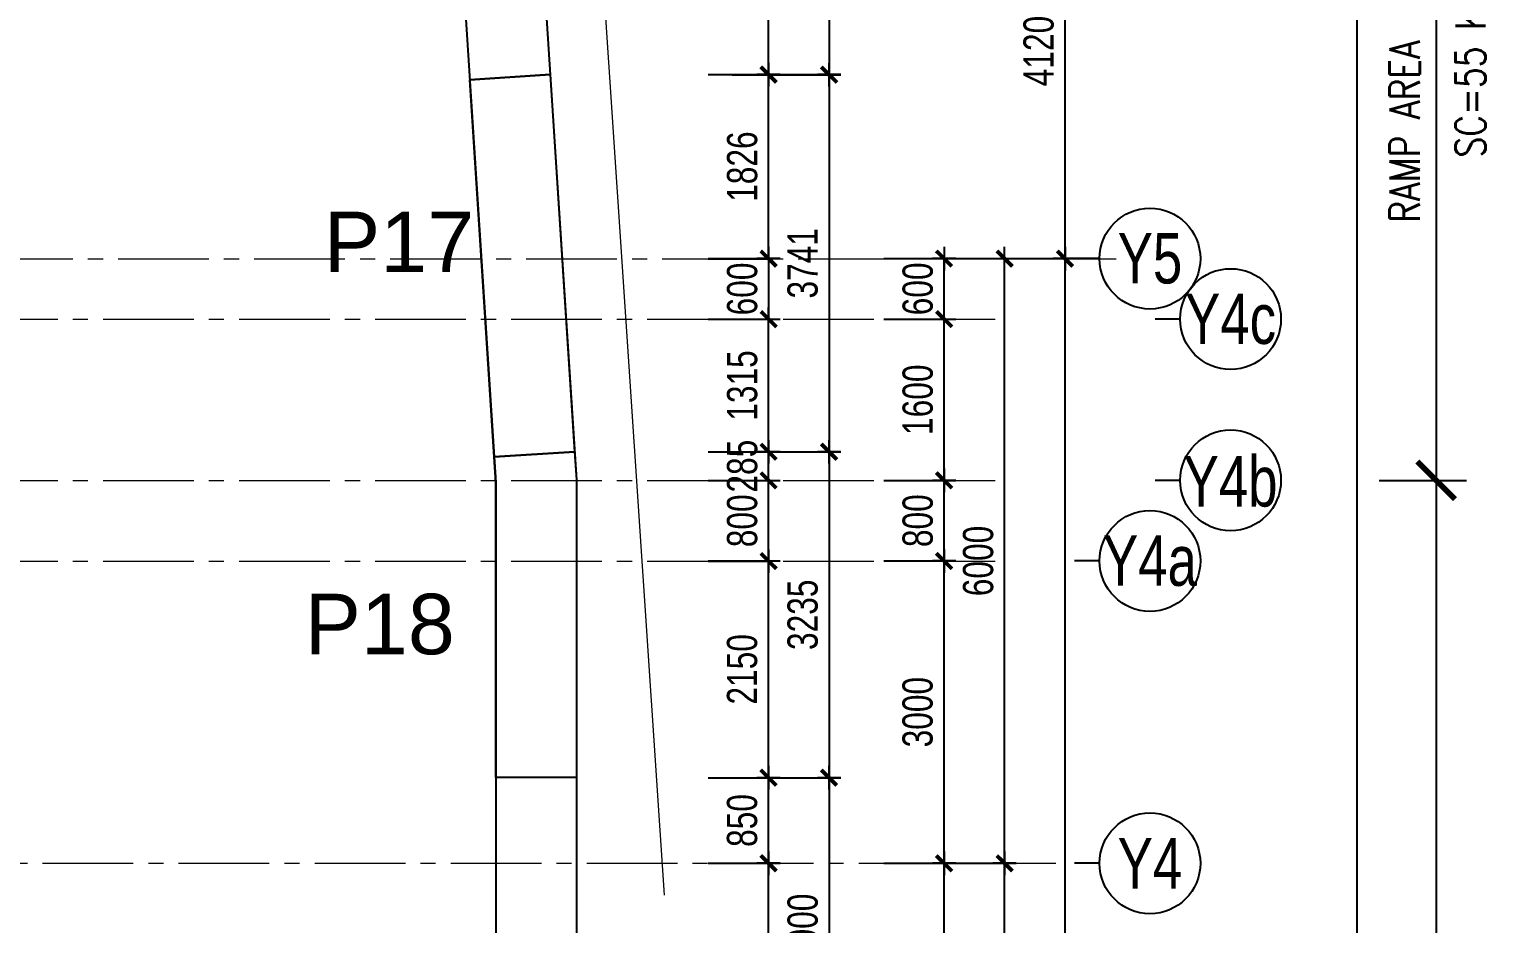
# Model space of a CAD drawing. Header units: millimetres. Extents: x 2611025 to 4139346, y -89870 to 101087.
# Drawn here: x 2707393 to 2721946, y 78154 to 87028 of the extents above; entities that cross this region are included whole.
import ezdxf
from ezdxf.enums import TextEntityAlignment as Align

# ---------------------------------------------------------------- set-up
doc = ezdxf.new("R2010")
doc.units = ezdxf.units.MM
doc.header["$LTSCALE"] = 1200
doc.header["$PDMODE"] = 35
doc.linetypes.add('CENTER2', pattern=[1.125, 0.75, -0.125, 0.125, -0.125])
doc.linetypes.add('ChainLines2', pattern=[3230, 2800, -140, 150, -140])
for name, color, linetype, lineweight in [('2D_SIKITI', 6, 'ChainLines2', 20), ('BOUND', 3, 'Continuous', 20), ('K-THUOC', 1, 'Continuous', 18)]:
    doc.layers.add(name, color=color, linetype=linetype, lineweight=lineweight)
for name, color, linetype in [('CDC.01.AXIS', 160, 'CENTER2'), ('CDC.02.DIM', 1, 'Continuous'), ('CDC.06.TEXT', 2, 'Continuous'), ('WALL-RC', 2, 'Continuous')]:
    doc.layers.add(name, color=color, linetype=linetype)
doc.styles.add('1', font='arial.ttf', dxfattribs={"width": 0.75})
doc.styles.add('Arial', font='arial.ttf', dxfattribs={"height": 480})
doc.styles.add('BIGTEXT', font='arial.ttf', dxfattribs={"width": 0.8})
doc.styles.add('DIMTEXT', font='romans.shx', dxfattribs={"width": 0.8})
doc.styles.add('SMTEXT', font='arial.ttf', dxfattribs={"width": 0.75})
doc.dimstyles.new('120X1', dxfattribs={"dimscale": 120, "dimtxt": 2.5, "dimasz": 0.008, "dimexe": 0, "dimexo": 0, "dimgap": 0.9, "dimtad": 1, "dimdec": 0, "dimzin": 13, "dimdsep": 46, "dimtxsty": '1', "dimblk1": 'CHEO', "dimblk2": 'CHEO', "dimsah": 1, "dimcen": 0, "dimclrd": 256, "dimclre": 256, "dimclrt": 3, "dimadec": 0, "dimazin": 0, "dimtfac": 1, "dimtdec": 0, "dimtix": 1, "dimtmove": 2, "dimatfit": 3, "dimldrblk": 'CHEO', "dimfxl": 8, "dimfxlon": 1, "dimtolj": 1, "dimtzin": 13, "dimarcsym": 0})
doc.dimstyles.new('BSV1-100', dxfattribs={"dimtxt": 300, "dimasz": 250, "dimexe": 200, "dimexo": 0, "dimgap": 108, "dimtad": 1, "dimdec": 0, "dimdsep": 46, "dimtxsty": 'SMTEXT', "dimblk": 'ARCHTICK', "dimcen": 100, "dimdle": 250, "dimclrd": 256, "dimclre": 256, "dimclrt": 1, "dimadec": 0, "dimazin": 0, "dimtfac": 1, "dimtdec": 0, "dimtix": 1, "dimtmove": 2, "dimatfit": 3, "dimfxl": 720, "dimfxlon": 1, "dimtolj": 1, "dimtzin": 0, "dimarcsym": 0})
doc.dimstyles.new('BSV100', dxfattribs={"dimscale": 1.5, "dimtxt": 300, "dimasz": 250, "dimexe": 200, "dimexo": 0, "dimgap": 108, "dimtad": 1, "dimdec": 0, "dimdsep": 46, "dimtxsty": 'SMTEXT', "dimblk": 'ARCHTICK', "dimcen": 100, "dimdle": 250, "dimclrd": 256, "dimclre": 256, "dimclrt": 2, "dimadec": 0, "dimazin": 0, "dimtfac": 1, "dimtdec": 0, "dimtix": 1, "dimtmove": 2, "dimatfit": 3, "dimfxl": 550, "dimfxlon": 1, "dimtolj": 1, "dimtzin": 0, "dimarcsym": 0})

# ---------------------------------------------------------------- blocks, each defined once
blk = doc.blocks.new('*D1673')
at = {"layer": 'Defpoints', "color": 0, "transparency": 16777216}
for p in [(2712823, 92767), (2712823, 92767), (2712823, 57401), (2712309, 56836), (2707832, 54906)]:
    blk.add_point(p, dxfattribs=at)
blk = doc.blocks.new('CHEO')
at = {"layer": 'CDC.02.DIM'}
for points in [[(-121, 0), (121, 0)], [(0, 121), (0, -121)]]:
    blk.add_lwpolyline(points, dxfattribs=at)
at = {"layer": 'CDC.02.DIM', "const_width": 40}
blk.add_lwpolyline([(80, 80), (-80, -81)], dxfattribs=at)
blk = doc.blocks.new('_ArchTick')
at = {"color": 0, "linetype": 'ByBlock', "const_width": 0.15}
blk.add_lwpolyline([(-0.5, -0.5), (0.5, 0.5)], dxfattribs=at)
blk = doc.blocks.new('*D1868')
at = {"layer": 'BOUND', "lineweight": -2, "transparency": 16777216}
for p, q in [((2720568, 91453), (2720568, 54203)), ((2719848, 91203), (2720768, 91203)), ((2719848, 54453), (2720768, 54453))]:
    blk.add_line(p, q, dxfattribs=at)
at = {"layer": 'Defpoints', "color": 0, "transparency": 16777216}
for p in [(2713032, 91203), (2713032, 54453), (2720568, 54453)]:
    blk.add_point(p, dxfattribs=at)
at = {"layer": 'BOUND', "lineweight": -2, "transparency": 16777216, "xscale": 250, "yscale": 250, "zscale": 250}
for p, rotation in [((2720568, 91203), 90), ((2720568, 54453), 270)]:
    blk.add_blockref('_ArchTick', p, dxfattribs=dict(at, rotation=rotation))
at = {"layer": 'BOUND', "color": 1, "transparency": 16777216, "insert": (2720305, 72828), "char_height": 300, "attachment_point": 5, "rotation": 90, "style": 'SMTEXT'}
blk.add_mtext('\\A1;COL= -0.50', dxfattribs=at)
blk = doc.blocks.new('*D1870')
at = {"layer": 'Defpoints', "color": 0, "transparency": 16777216}
for p in [(2720789, 91203), (2720789, 82553), (2721355, 82553)]:
    blk.add_point(p, dxfattribs=at)
at = {"layer": 'K-THUOC', "lineweight": -2, "transparency": 16777216}
for p, q in [((2721355, 91578), (2721355, 82178)), ((2720789, 91203), (2721655, 91203)), ((2720789, 82553), (2721655, 82553))]:
    blk.add_line(p, q, dxfattribs=at)
at = {"layer": 'K-THUOC', "lineweight": -2, "transparency": 16777216, "xscale": 375, "yscale": 375, "zscale": 375}
for p, rotation in [((2721355, 91203), 90), ((2721355, 82553), 270)]:
    blk.add_blockref('_ArchTick', p, dxfattribs=dict(at, rotation=rotation))
at = {"layer": 'K-THUOC', "color": 2, "transparency": 16777216, "char_height": 300, "attachment_point": 5, "rotation": 90, "style": 'DIMTEXT'}
for s, insert in [('\\A1;RAMP AREA - TYPE 3', (2721043, 86878)), ('\\A1;SC=55 KN/m', (2721746, 86878))]:
    blk.add_mtext(s, dxfattribs=dict(at, insert=insert))
blk = doc.blocks.new('*D1871')
at = {"layer": 'Defpoints', "color": 0, "transparency": 16777216}
for p in [(2720789, 82553), (2720789, 62723), (2721355, 62723)]:
    blk.add_point(p, dxfattribs=at)
at = {"layer": 'K-THUOC', "lineweight": -2, "transparency": 16777216}
for p, q in [((2721355, 82928), (2721355, 62348)), ((2720789, 82553), (2721655, 82553)), ((2720789, 62723), (2721655, 62723))]:
    blk.add_line(p, q, dxfattribs=at)
at = {"layer": 'K-THUOC', "lineweight": -2, "transparency": 16777216, "xscale": 375, "yscale": 375, "zscale": 375}
for p, rotation in [((2721355, 82553), 90), ((2721355, 62723), 270)]:
    blk.add_blockref('_ArchTick', p, dxfattribs=dict(at, rotation=rotation))
at = {"layer": 'K-THUOC', "color": 2, "transparency": 16777216, "char_height": 300, "attachment_point": 5, "rotation": 90, "style": 'DIMTEXT'}
for s, insert in [('\\A1;NEEDED CONNECTION OF 1FL AND TOP OF DIAPHRAGM WALL\\PSC=65 KN/m', (2721996, 72638)), ('\\A1;NORMAL AREA - TYPE 2b', (2721043, 72638))]:
    blk.add_mtext(s, dxfattribs=dict(at, insert=insert))
blk = doc.blocks.new('_Axis name')
at = {"layer": 'CDC.02.DIM'}
blk.add_line((0, 2.5), (0, 0), dxfattribs=at)
blk.add_circle((0, 7.5), 5, dxfattribs=at)
at = {"layer": 'CDC.02.DIM', "style": 'BIGTEXT', "width": 0.75}
blk.add_attdef('.', text='', height=5, dxfattribs=at).set_placement((0, 7.5), align=Align.MIDDLE)
blk = doc.blocks.new('*D1875')
at = {"layer": 'CDC.02.DIM', "lineweight": -2, "transparency": 16777216}
for p, q in [((2716712, 84753), (2717672, 84753)), ((2717672, 60754), (2717672, 84752)), ((2716712, 60753), (2717672, 60753))]:
    blk.add_line(p, q, dxfattribs=at)
at = {"layer": 'Defpoints', "color": 0, "transparency": 16777216}
for p in [(2715872, 84753), (2717672, 84753), (2715872, 60753)]:
    blk.add_point(p, dxfattribs=at)
at = {"layer": 'CDC.02.DIM', "lineweight": -2, "transparency": 16777216, "xscale": 0.96, "yscale": 0.96, "zscale": 0.96}
for p, rotation in [((2717672, 84753), 90), ((2717672, 60753), 270)]:
    blk.add_blockref('CHEO', p, dxfattribs=dict(at, rotation=rotation))
at = {"layer": 'CDC.02.DIM', "color": 3, "transparency": 16777216, "insert": (2717411, 72753), "char_height": 300, "attachment_point": 5, "rotation": 90, "style": '1'}
blk.add_mtext('\\A1;24000', dxfattribs=at)
blk = doc.blocks.new('*D1876')
at = {"layer": 'CDC.02.DIM', "lineweight": -2, "transparency": 16777216}
for p, q in [((2716712, 88873), (2717672, 88873)), ((2717672, 84754), (2717672, 88872)), ((2716712, 84753), (2717672, 84753))]:
    blk.add_line(p, q, dxfattribs=at)
at = {"layer": 'Defpoints', "color": 0, "transparency": 16777216}
for p in [(2715872, 88873), (2717672, 88873), (2715872, 84753)]:
    blk.add_point(p, dxfattribs=at)
at = {"layer": 'CDC.02.DIM', "lineweight": -2, "transparency": 16777216, "xscale": 0.96, "yscale": 0.96, "zscale": 0.96}
for p, rotation in [((2717672, 88873), 90), ((2717672, 84753), 270)]:
    blk.add_blockref('CHEO', p, dxfattribs=dict(at, rotation=rotation))
at = {"layer": 'CDC.02.DIM', "color": 3, "transparency": 16777216, "insert": (2717411, 86813), "char_height": 300, "attachment_point": 5, "rotation": 90, "style": '1'}
blk.add_mtext('\\A1;4120', dxfattribs=at)
blk = doc.blocks.new('*D1879')
at = {"layer": 'CDC.02.DIM', "lineweight": -2, "transparency": 16777216}
for p, q in [((2716112, 78753), (2717072, 78753)), ((2717072, 72754), (2717072, 78752)), ((2716112, 72753), (2717072, 72753))]:
    blk.add_line(p, q, dxfattribs=at)
at = {"layer": 'Defpoints', "color": 0, "transparency": 16777216}
for p in [(2715872, 78753), (2717072, 78753), (2715872, 72753)]:
    blk.add_point(p, dxfattribs=at)
at = {"layer": 'CDC.02.DIM', "lineweight": -2, "transparency": 16777216, "xscale": 0.96, "yscale": 0.96, "zscale": 0.96}
for p, rotation in [((2717072, 78753), 90), ((2717072, 72753), 270)]:
    blk.add_blockref('CHEO', p, dxfattribs=dict(at, rotation=rotation))
at = {"layer": 'CDC.02.DIM', "color": 3, "transparency": 16777216, "insert": (2716811, 75753), "char_height": 300, "attachment_point": 5, "rotation": 90, "style": '1'}
blk.add_mtext('\\A1;6000', dxfattribs=at)
blk = doc.blocks.new('*D1880')
at = {"layer": 'CDC.02.DIM', "lineweight": -2, "transparency": 16777216}
for p, q in [((2716112, 84753), (2717072, 84753)), ((2717072, 78754), (2717072, 84752)), ((2716112, 78753), (2717072, 78753))]:
    blk.add_line(p, q, dxfattribs=at)
at = {"layer": 'Defpoints', "color": 0, "transparency": 16777216}
for p in [(2715872, 84753), (2717072, 84753), (2715872, 78753)]:
    blk.add_point(p, dxfattribs=at)
at = {"layer": 'CDC.02.DIM', "lineweight": -2, "transparency": 16777216, "xscale": 0.96, "yscale": 0.96, "zscale": 0.96}
for p, rotation in [((2717072, 84753), 90), ((2717072, 78753), 270)]:
    blk.add_blockref('CHEO', p, dxfattribs=dict(at, rotation=rotation))
at = {"layer": 'CDC.02.DIM', "color": 3, "transparency": 16777216, "insert": (2716811, 81753), "char_height": 300, "attachment_point": 5, "rotation": 90, "style": '1'}
blk.add_mtext('\\A1;6000', dxfattribs=at)
blk = doc.blocks.new('*D1886')
at = {"layer": 'CDC.02.DIM', "lineweight": -2, "transparency": 16777216}
for p, q in [((2715872, 78753), (2716472, 78753)), ((2716472, 73354), (2716472, 78752)), ((2715872, 73353), (2716472, 73353))]:
    blk.add_line(p, q, dxfattribs=at)
at = {"layer": 'Defpoints', "color": 0, "transparency": 16777216}
for p in [(2715872, 78753), (2716472, 78753), (2715872, 73353)]:
    blk.add_point(p, dxfattribs=at)
at = {"layer": 'CDC.02.DIM', "lineweight": -2, "transparency": 16777216, "xscale": 0.96, "yscale": 0.96, "zscale": 0.96}
for p, rotation in [((2716472, 78753), 90), ((2716472, 73353), 270)]:
    blk.add_blockref('CHEO', p, dxfattribs=dict(at, rotation=rotation))
at = {"layer": 'CDC.02.DIM', "color": 3, "transparency": 16777216, "insert": (2716211, 76053), "char_height": 300, "attachment_point": 5, "rotation": 90, "style": '1'}
blk.add_mtext('\\A1;5400', dxfattribs=at)
blk = doc.blocks.new('*D1887')
at = {"layer": 'CDC.02.DIM', "lineweight": -2, "transparency": 16777216}
for p, q in [((2715872, 81753), (2716472, 81753)), ((2716472, 78754), (2716472, 81752)), ((2715872, 78753), (2716472, 78753))]:
    blk.add_line(p, q, dxfattribs=at)
at = {"layer": 'Defpoints', "color": 0, "transparency": 16777216}
for p in [(2715872, 81753), (2716472, 81753), (2715872, 78753)]:
    blk.add_point(p, dxfattribs=at)
at = {"layer": 'CDC.02.DIM', "lineweight": -2, "transparency": 16777216, "xscale": 0.96, "yscale": 0.96, "zscale": 0.96}
for p, rotation in [((2716472, 81753), 90), ((2716472, 78753), 270)]:
    blk.add_blockref('CHEO', p, dxfattribs=dict(at, rotation=rotation))
at = {"layer": 'CDC.02.DIM', "color": 3, "transparency": 16777216, "insert": (2716210, 80253), "char_height": 300, "attachment_point": 5, "rotation": 90, "style": '1'}
blk.add_mtext('\\A1;3000', dxfattribs=at)
blk = doc.blocks.new('*D1888')
at = {"layer": 'CDC.02.DIM', "lineweight": -2, "transparency": 16777216}
for p, q in [((2715872, 82553), (2716472, 82553)), ((2716472, 81754), (2716472, 82552)), ((2715872, 81753), (2716472, 81753))]:
    blk.add_line(p, q, dxfattribs=at)
at = {"layer": 'Defpoints', "color": 0, "transparency": 16777216}
for p in [(2715872, 82553), (2716472, 82553), (2715872, 81753)]:
    blk.add_point(p, dxfattribs=at)
at = {"layer": 'CDC.02.DIM', "lineweight": -2, "transparency": 16777216, "xscale": 0.96, "yscale": 0.96, "zscale": 0.96}
for p, rotation in [((2716472, 82553), 90), ((2716472, 81753), 270)]:
    blk.add_blockref('CHEO', p, dxfattribs=dict(at, rotation=rotation))
at = {"layer": 'CDC.02.DIM', "color": 3, "transparency": 16777216, "insert": (2716211, 82153), "char_height": 300, "attachment_point": 5, "rotation": 90, "style": '1'}
blk.add_mtext('\\A1;800', dxfattribs=at)
blk = doc.blocks.new('*D1889')
at = {"layer": 'CDC.02.DIM', "lineweight": -2, "transparency": 16777216}
for p, q in [((2715872, 84153), (2716472, 84153)), ((2716472, 82554), (2716472, 84152)), ((2715872, 82553), (2716472, 82553))]:
    blk.add_line(p, q, dxfattribs=at)
at = {"layer": 'Defpoints', "color": 0, "transparency": 16777216}
for p in [(2715872, 84153), (2716472, 84153), (2715872, 82553)]:
    blk.add_point(p, dxfattribs=at)
at = {"layer": 'CDC.02.DIM', "lineweight": -2, "transparency": 16777216, "xscale": 0.96, "yscale": 0.96, "zscale": 0.96}
for p, rotation in [((2716472, 84153), 90), ((2716472, 82553), 270)]:
    blk.add_blockref('CHEO', p, dxfattribs=dict(at, rotation=rotation))
at = {"layer": 'CDC.02.DIM', "color": 3, "transparency": 16777216, "insert": (2716211, 83353), "char_height": 300, "attachment_point": 5, "rotation": 90, "style": '1'}
blk.add_mtext('\\A1;1600', dxfattribs=at)
blk = doc.blocks.new('*D1890')
at = {"layer": 'CDC.02.DIM', "lineweight": -2, "transparency": 16777216}
for p, q in [((2715872, 84753), (2716472, 84753)), ((2716472, 84754), (2716472, 84755)), ((2716472, 84153), (2716472, 84753)), ((2715872, 84153), (2716472, 84153)), ((2716472, 84152), (2716472, 84151))]:
    blk.add_line(p, q, dxfattribs=at)
at = {"layer": 'Defpoints', "color": 0, "transparency": 16777216}
for p in [(2715872, 84753), (2716472, 84753), (2715872, 84153)]:
    blk.add_point(p, dxfattribs=at)
at = {"layer": 'CDC.02.DIM', "lineweight": -2, "transparency": 16777216, "xscale": 0.96, "yscale": 0.96, "zscale": 0.96}
for p, rotation in [((2716472, 84753), 270), ((2716472, 84153), 90)]:
    blk.add_blockref('CHEO', p, dxfattribs=dict(at, rotation=rotation))
at = {"layer": 'CDC.02.DIM', "color": 3, "transparency": 16777216, "insert": (2716211, 84453), "char_height": 300, "attachment_point": 5, "rotation": 90, "style": '1'}
blk.add_mtext('\\A1;600', dxfattribs=at)
blk = doc.blocks.new('*D1907')
at = {"layer": 'CDC.02.DIM', "lineweight": -2, "transparency": 16777216}
for p, q in [((2714129, 78753), (2714730, 78753)), ((2714730, 76604), (2714730, 78752)), ((2714129, 76603), (2714730, 76603))]:
    blk.add_line(p, q, dxfattribs=at)
at = {"layer": 'Defpoints', "color": 0, "transparency": 16777216}
for p in [(2714129, 78753), (2714730, 78753), (2714129, 76603)]:
    blk.add_point(p, dxfattribs=at)
at = {"layer": 'CDC.02.DIM', "lineweight": -2, "transparency": 16777216, "xscale": 0.96, "yscale": 0.96, "zscale": 0.96}
for p, rotation in [((2714730, 78753), 90), ((2714730, 76603), 270)]:
    blk.add_blockref('CHEO', p, dxfattribs=dict(at, rotation=rotation))
at = {"layer": 'CDC.02.DIM', "color": 3, "transparency": 16777216, "insert": (2714469, 77678), "char_height": 300, "attachment_point": 5, "rotation": 90, "style": '1'}
blk.add_mtext('\\A1;2150', dxfattribs=at)
blk = doc.blocks.new('*D1908')
at = {"layer": 'CDC.02.DIM', "lineweight": -2, "transparency": 16777216}
for p, q in [((2714129, 79603), (2714729, 79603)), ((2714729, 78754), (2714729, 79602)), ((2714129, 78753), (2714729, 78753))]:
    blk.add_line(p, q, dxfattribs=at)
at = {"layer": 'Defpoints', "color": 0, "transparency": 16777216}
for p in [(2714129, 79603), (2714729, 79603), (2714129, 78753)]:
    blk.add_point(p, dxfattribs=at)
at = {"layer": 'CDC.02.DIM', "lineweight": -2, "transparency": 16777216, "xscale": 0.96, "yscale": 0.96, "zscale": 0.96}
for p, rotation in [((2714729, 79603), 90), ((2714729, 78753), 270)]:
    blk.add_blockref('CHEO', p, dxfattribs=dict(at, rotation=rotation))
at = {"layer": 'CDC.02.DIM', "color": 3, "transparency": 16777216, "insert": (2714468, 79178), "char_height": 300, "attachment_point": 5, "rotation": 90, "style": '1'}
blk.add_mtext('\\A1;850', dxfattribs=at)
blk = doc.blocks.new('*D1909')
at = {"layer": 'CDC.02.DIM', "lineweight": -2, "transparency": 16777216}
for p, q in [((2714129, 81753), (2714729, 81753)), ((2714729, 79604), (2714729, 81752)), ((2714129, 79603), (2714729, 79603))]:
    blk.add_line(p, q, dxfattribs=at)
at = {"layer": 'Defpoints', "color": 0, "transparency": 16777216}
for p in [(2714129, 81753), (2714729, 81753), (2714129, 79603)]:
    blk.add_point(p, dxfattribs=at)
at = {"layer": 'CDC.02.DIM', "lineweight": -2, "transparency": 16777216, "xscale": 0.96, "yscale": 0.96, "zscale": 0.96}
for p, rotation in [((2714729, 81753), 90), ((2714729, 79603), 270)]:
    blk.add_blockref('CHEO', p, dxfattribs=dict(at, rotation=rotation))
at = {"layer": 'CDC.02.DIM', "color": 3, "transparency": 16777216, "insert": (2714468, 80678), "char_height": 300, "attachment_point": 5, "rotation": 90, "style": '1'}
blk.add_mtext('\\A1;2150', dxfattribs=at)
blk = doc.blocks.new('*D1910')
at = {"layer": 'CDC.02.DIM', "lineweight": -2, "transparency": 16777216}
for p, q in [((2714129, 82552), (2714730, 82552)), ((2714730, 81753), (2714730, 82551)), ((2714129, 81752), (2714730, 81752))]:
    blk.add_line(p, q, dxfattribs=at)
at = {"layer": 'Defpoints', "color": 0, "transparency": 16777216}
for p in [(2714129, 82552), (2714730, 82552), (2714129, 81752)]:
    blk.add_point(p, dxfattribs=at)
at = {"layer": 'CDC.02.DIM', "lineweight": -2, "transparency": 16777216, "xscale": 0.96, "yscale": 0.96, "zscale": 0.96}
for p, rotation in [((2714730, 82552), 90), ((2714730, 81752), 270)]:
    blk.add_blockref('CHEO', p, dxfattribs=dict(at, rotation=rotation))
at = {"layer": 'CDC.02.DIM', "color": 3, "transparency": 16777216, "insert": (2714469, 82152), "char_height": 300, "attachment_point": 5, "rotation": 90, "style": '1'}
blk.add_mtext('\\A1;800', dxfattribs=at)
blk = doc.blocks.new('*D1911')
at = {"layer": 'CDC.02.DIM', "lineweight": -2, "transparency": 16777216}
for p, q in [((2714129, 82837), (2714730, 82837)), ((2714730, 82838), (2714730, 82839)), ((2714730, 82552), (2714730, 82837)), ((2714129, 82552), (2714730, 82552)), ((2714730, 82551), (2714730, 82550))]:
    blk.add_line(p, q, dxfattribs=at)
at = {"layer": 'Defpoints', "color": 0, "transparency": 16777216}
for p in [(2714129, 82837), (2714730, 82837), (2714129, 82552)]:
    blk.add_point(p, dxfattribs=at)
at = {"layer": 'CDC.02.DIM', "lineweight": -2, "transparency": 16777216, "xscale": 0.96, "yscale": 0.96, "zscale": 0.96}
for p, rotation in [((2714730, 82837), 270), ((2714730, 82552), 90)]:
    blk.add_blockref('CHEO', p, dxfattribs=dict(at, rotation=rotation))
at = {"layer": 'CDC.02.DIM', "color": 3, "transparency": 16777216, "insert": (2714469, 82694), "char_height": 300, "attachment_point": 5, "rotation": 90, "style": '1'}
blk.add_mtext('\\A1;285', dxfattribs=at)
blk = doc.blocks.new('*D1912')
at = {"layer": 'CDC.02.DIM', "lineweight": -2, "transparency": 16777216}
for p, q in [((2714129, 84152), (2714730, 84152)), ((2714730, 82838), (2714730, 84151)), ((2714129, 82837), (2714730, 82837))]:
    blk.add_line(p, q, dxfattribs=at)
at = {"layer": 'Defpoints', "color": 0, "transparency": 16777216}
for p in [(2714129, 84152), (2714730, 84152), (2714129, 82837)]:
    blk.add_point(p, dxfattribs=at)
at = {"layer": 'CDC.02.DIM', "lineweight": -2, "transparency": 16777216, "xscale": 0.96, "yscale": 0.96, "zscale": 0.96}
for p, rotation in [((2714730, 84152), 90), ((2714730, 82837), 270)]:
    blk.add_blockref('CHEO', p, dxfattribs=dict(at, rotation=rotation))
at = {"layer": 'CDC.02.DIM', "color": 3, "transparency": 16777216, "insert": (2714469, 83494), "char_height": 300, "attachment_point": 5, "rotation": 90, "style": '1'}
blk.add_mtext('\\A1;1315', dxfattribs=at)
blk = doc.blocks.new('*D1913')
at = {"layer": 'CDC.02.DIM', "lineweight": -2, "transparency": 16777216}
for p, q in [((2714129, 84752), (2714730, 84752)), ((2714730, 84753), (2714730, 84754)), ((2714730, 84752), (2714730, 84152)), ((2714129, 84152), (2714730, 84152)), ((2714730, 84151), (2714730, 84150))]:
    blk.add_line(p, q, dxfattribs=at)
at = {"layer": 'Defpoints', "color": 0, "transparency": 16777216}
for p in [(2714129, 84752), (2714129, 84152), (2714730, 84152)]:
    blk.add_point(p, dxfattribs=at)
at = {"layer": 'CDC.02.DIM', "lineweight": -2, "transparency": 16777216, "xscale": 0.96, "yscale": 0.96, "zscale": 0.96}
for p, rotation in [((2714730, 84752), 270), ((2714730, 84152), 90)]:
    blk.add_blockref('CHEO', p, dxfattribs=dict(at, rotation=rotation))
at = {"layer": 'CDC.02.DIM', "color": 3, "transparency": 16777216, "insert": (2714469, 84452), "char_height": 300, "attachment_point": 5, "rotation": 90, "style": '1'}
blk.add_mtext('\\A1;600', dxfattribs=at)
blk = doc.blocks.new('*D1914')
at = {"layer": 'CDC.02.DIM', "lineweight": -2, "transparency": 16777216}
for p, q in [((2714129, 86579), (2714730, 86579)), ((2714730, 84754), (2714730, 86578)), ((2714129, 84753), (2714730, 84753))]:
    blk.add_line(p, q, dxfattribs=at)
at = {"layer": 'Defpoints', "color": 0, "transparency": 16777216}
for p in [(2714129, 86579), (2714730, 86579), (2714129, 84753)]:
    blk.add_point(p, dxfattribs=at)
at = {"layer": 'CDC.02.DIM', "lineweight": -2, "transparency": 16777216, "xscale": 0.96, "yscale": 0.96, "zscale": 0.96}
for p, rotation in [((2714730, 86579), 90), ((2714730, 84753), 270)]:
    blk.add_blockref('CHEO', p, dxfattribs=dict(at, rotation=rotation))
at = {"layer": 'CDC.02.DIM', "color": 3, "transparency": 16777216, "insert": (2714469, 85666), "char_height": 300, "attachment_point": 5, "rotation": 90, "style": '1'}
blk.add_mtext('\\A1;1826', dxfattribs=at)
blk = doc.blocks.new('*D1915')
at = {"layer": 'CDC.02.DIM', "lineweight": -2, "transparency": 16777216}
for p, q in [((2714129, 91203), (2714730, 91203)), ((2714730, 86580), (2714730, 91202)), ((2714129, 86579), (2714730, 86579))]:
    blk.add_line(p, q, dxfattribs=at)
at = {"layer": 'Defpoints', "color": 0, "transparency": 16777216}
for p in [(2714129, 91203), (2714730, 91203), (2714129, 86579)]:
    blk.add_point(p, dxfattribs=at)
at = {"layer": 'CDC.02.DIM', "lineweight": -2, "transparency": 16777216, "xscale": 0.96, "yscale": 0.96, "zscale": 0.96}
for p, rotation in [((2714730, 91203), 90), ((2714730, 86579), 270)]:
    blk.add_blockref('CHEO', p, dxfattribs=dict(at, rotation=rotation))
at = {"layer": 'CDC.02.DIM', "color": 3, "transparency": 16777216, "insert": (2714469, 88891), "char_height": 300, "attachment_point": 5, "rotation": 90, "style": '1'}
blk.add_mtext('\\A1;4624', dxfattribs=at)
blk = doc.blocks.new('*D1916')
at = {"layer": 'CDC.02.DIM', "lineweight": -2, "transparency": 16777216}
for p, q in [((2714370, 91203), (2715330, 91203)), ((2715330, 91202), (2715330, 86580)), ((2714370, 86579), (2715330, 86579))]:
    blk.add_line(p, q, dxfattribs=at)
at = {"layer": 'Defpoints', "color": 0, "transparency": 16777216}
for p in [(2714129, 91203), (2714129, 86579), (2715330, 86579)]:
    blk.add_point(p, dxfattribs=at)
at = {"layer": 'CDC.02.DIM', "lineweight": -2, "transparency": 16777216, "xscale": 0.96, "yscale": 0.96, "zscale": 0.96}
for p, rotation in [((2715330, 91203), 90), ((2715330, 86579), 270)]:
    blk.add_blockref('CHEO', p, dxfattribs=dict(at, rotation=rotation))
at = {"layer": 'CDC.02.DIM', "color": 3, "transparency": 16777216, "insert": (2715069, 88891), "char_height": 300, "attachment_point": 5, "rotation": 90, "style": '1'}
blk.add_mtext('\\A1;4624', dxfattribs=at)
blk = doc.blocks.new('*D1917')
at = {"layer": 'CDC.02.DIM', "lineweight": -2, "transparency": 16777216}
for p, q in [((2714370, 86578), (2715330, 86578)), ((2715330, 86577), (2715330, 82838)), ((2714370, 82837), (2715330, 82837))]:
    blk.add_line(p, q, dxfattribs=at)
at = {"layer": 'Defpoints', "color": 0, "transparency": 16777216}
for p in [(2714129, 86578), (2714129, 82837), (2715330, 82837)]:
    blk.add_point(p, dxfattribs=at)
at = {"layer": 'CDC.02.DIM', "lineweight": -2, "transparency": 16777216, "xscale": 0.96, "yscale": 0.96, "zscale": 0.96}
for p, rotation in [((2715330, 86578), 90), ((2715330, 82837), 270)]:
    blk.add_blockref('CHEO', p, dxfattribs=dict(at, rotation=rotation))
at = {"layer": 'CDC.02.DIM', "color": 3, "transparency": 16777216, "insert": (2715069, 84707), "char_height": 300, "attachment_point": 5, "rotation": 90, "style": '1'}
blk.add_mtext('\\A1;3741', dxfattribs=at)
blk = doc.blocks.new('*D1918')
at = {"layer": 'CDC.02.DIM', "lineweight": -2, "transparency": 16777216}
for p, q in [((2714370, 82837), (2715330, 82837)), ((2715330, 82836), (2715330, 79603)), ((2714370, 79602), (2715330, 79602))]:
    blk.add_line(p, q, dxfattribs=at)
at = {"layer": 'Defpoints', "color": 0, "transparency": 16777216}
for p in [(2714129, 82837), (2714129, 79602), (2715330, 79602)]:
    blk.add_point(p, dxfattribs=at)
at = {"layer": 'CDC.02.DIM', "lineweight": -2, "transparency": 16777216, "xscale": 0.96, "yscale": 0.96, "zscale": 0.96}
for p, rotation in [((2715330, 82837), 90), ((2715330, 79602), 270)]:
    blk.add_blockref('CHEO', p, dxfattribs=dict(at, rotation=rotation))
at = {"layer": 'CDC.02.DIM', "color": 3, "transparency": 16777216, "insert": (2715069, 81219), "char_height": 300, "attachment_point": 5, "rotation": 90, "style": '1'}
blk.add_mtext('\\A1;3235', dxfattribs=at)
blk = doc.blocks.new('*D1919')
at = {"layer": 'CDC.02.DIM', "lineweight": -2, "transparency": 16777216}
for p, q in [((2714370, 79603), (2715330, 79603)), ((2715330, 79602), (2715330, 76604)), ((2714370, 76603), (2715330, 76603))]:
    blk.add_line(p, q, dxfattribs=at)
at = {"layer": 'Defpoints', "color": 0, "transparency": 16777216}
for p in [(2714129, 79603), (2714129, 76603), (2715330, 76603)]:
    blk.add_point(p, dxfattribs=at)
at = {"layer": 'CDC.02.DIM', "lineweight": -2, "transparency": 16777216, "xscale": 0.96, "yscale": 0.96, "zscale": 0.96}
for p, rotation in [((2715330, 79603), 90), ((2715330, 76603), 270)]:
    blk.add_blockref('CHEO', p, dxfattribs=dict(at, rotation=rotation))
at = {"layer": 'CDC.02.DIM', "color": 3, "transparency": 16777216, "insert": (2715069, 78103), "char_height": 300, "attachment_point": 5, "rotation": 90, "style": '1'}
blk.add_mtext('\\A1;3000', dxfattribs=at)
blk = doc.blocks.new('asdasdas')
at = {"layer": 'CDC.02.DIM'}
ref = blk.add_blockref('_Axis name', (2717764.9, 84753.1), dxfattribs=dict(at, xscale=100, yscale=100, zscale=100, rotation=270))
ref.add_attrib('.', 'Y5', dxfattribs={"height": 500, "style": 'BIGTEXT', "width": 0.75}).set_placement((2718514.9, 84753.1), align=Align.MIDDLE)
ref = blk.add_blockref('_Axis name', (2718564.9, 84153.1), dxfattribs=dict(at, xscale=100, yscale=100, zscale=100, rotation=270))
ref.add_attrib('.', 'Y4c', dxfattribs={"height": 500, "style": 'BIGTEXT', "width": 0.75}).set_placement((2719314.9, 84153.1), align=Align.MIDDLE)
ref = blk.add_blockref('_Axis name', (2718564.9, 82553.1), dxfattribs=dict(at, xscale=100, yscale=100, zscale=100, rotation=270))
ref.add_attrib('.', 'Y4b', dxfattribs={"height": 500, "style": 'BIGTEXT', "width": 0.75}).set_placement((2719314.9, 82553.1), align=Align.MIDDLE)
ref = blk.add_blockref('_Axis name', (2717764.9, 81753.1), dxfattribs=dict(at, xscale=100, yscale=100, zscale=100, rotation=270))
ref.add_attrib('.', 'Y4a', dxfattribs={"height": 500, "style": 'BIGTEXT', "width": 0.75}).set_placement((2718514.9, 81753.1), align=Align.MIDDLE)
ref = blk.add_blockref('_Axis name', (2717764.9, 78753.1), dxfattribs=dict(at, xscale=100, yscale=100, zscale=100, rotation=270))
ref.add_attrib('.', 'Y4', dxfattribs={"height": 500, "style": 'BIGTEXT', "width": 0.75}).set_placement((2718514.9, 78753.1), align=Align.MIDDLE)
for base, p1, p2, picture, middle in [((2714730.4, 91203.1), (2714128.6, 86578.8), (2714128.6, 91203.1), '*D1915', (2714469.2, 88891)), ((2715330.4, 86578.8), (2714128.6, 91203.1), (2714128.6, 86578.8), '*D1916', (2715069.2, 88891)), ((2717671.7, 88873.2), (2715871.7, 84753.1), (2715871.7, 88873.2), '*D1876', (2717410.5, 86813.1)), ((2714730.4, 86578.8), (2714128.6, 84753.1), (2714128.6, 86578.8), '*D1914', (2714469.2, 85666)), ((2715330.4, 82836.7), (2714128.6, 86577.8), (2714128.6, 82836.7), '*D1917', (2715069.1, 84707.2)), ((2714730.4, 84152), (2714128.6, 84752.1), (2714128.6, 84152), '*D1913', (2714469.2, 84452.1)), ((2717671.7, 84753.1), (2715871.7, 60753.1), (2715871.7, 84753.1), '*D1875', (2717410.5, 72753.1)), ((2717071.7, 84753.1), (2715871.7, 78753.1), (2715871.7, 84753.1), '*D1880', (2716810.5, 81753.1)), ((2716471.7, 84753.1), (2715871.7, 84153.1), (2715871.7, 84753.1), '*D1890', (2716210.5, 84453.1)), ((2714730.4, 84152), (2714128.6, 82836.7), (2714128.6, 84152), '*D1912', (2714469.1, 83494.3)), ((2716471.7, 84153.1), (2715871.7, 82553.1), (2715871.7, 84153.1), '*D1889', (2716210.5, 83353.1)), ((2714730.4, 82836.7), (2714128.6, 82552.1), (2714128.6, 82836.7), '*D1911', (2714469.2, 82694.4)), ((2715330.4, 79602.1), (2714128.6, 82836.7), (2714128.6, 79602.1), '*D1918', (2715069.1, 81219.4)), ((2714730.4, 82552.1), (2714128.6, 81752.1), (2714128.6, 82552.1), '*D1910', (2714469.2, 82152.1)), ((2716471.7, 82553.1), (2715871.7, 81753.1), (2715871.7, 82553.1), '*D1888', (2716210.5, 82153.1)), ((2714729.3, 81753.1), (2714128.6, 79603.1), (2714128.6, 81753.1), '*D1909', (2714468.1, 80678.1)), ((2716471.7, 81753.1), (2715871.7, 78753.1), (2715871.7, 81753.1), '*D1887', (2716210.4, 80253.1)), ((2714729.3, 79603.1), (2714128.6, 78753.1), (2714128.6, 79603.1), '*D1908', (2714468.1, 79178.1)), ((2715330.4, 76603.1), (2714128.6, 79603.1), (2714128.6, 76603.1), '*D1919', (2715069.1, 78103.1)), ((2714730.2, 78753.1), (2714128.6, 76603.1), (2714128.6, 78753.1), '*D1907', (2714469, 77678.1)), ((2717071.7, 78753.1), (2715871.7, 72753.1), (2715871.7, 78753.1), '*D1879', (2716810.5, 75753.1)), ((2716471.7, 78753.1), (2715871.7, 73353.1), (2715871.7, 78753.1), '*D1886', (2716210.5, 76053.1))]:
    dim = blk.add_linear_dim(base=base, p1=p1, p2=p2, angle=90, dimstyle='120X1', dxfattribs=at)
    dim.commit()
    dim.dimension.update_dxf_attribs({"geometry": picture, "text_midpoint": middle})
at = {"layer": 'K-THUOC'}
for base, p1, p2, text, picture, middle in [((2721355.4, 82553.1), (2720789.3, 91203.1), (2720789.3, 82553.1), 'RAMP AREA - TYPE 3\\XSC=55 KN/m', '*D1870', (2721355.4, 86878.1)), ((2721355.4, 62723.1), (2720789.3, 82553.1), (2720789.3, 62723.1), 'NORMAL AREA - TYPE 2b\\XNEEDED CONNECTION OF 1FL AND TOP OF DIAPHRAGM WALL\\PSC=65 KN/m', '*D1871', (2721355.4, 72638.1))]:
    dim = blk.add_linear_dim(base=base, p1=p1, p2=p2, angle=90, text=text, dimstyle='BSV100', override={"dimtxt": 200, "dimtxsty": 'DIMTEXT'}, dxfattribs=at)
    dim.commit()
    dim.dimension.update_dxf_attribs({"geometry": picture, "text_midpoint": middle})

msp = doc.modelspace()

# ---------------------------------------------------------------- linework, layer by layer
at = {"layer": '2D_SIKITI', "color": 220, "true_color": 0xff00bf}
msp.add_line((2713695.7, 78436.5), (2712796.8, 91884.4), dxfattribs=at)
at = {"layer": 'CDC.01.AXIS', "color": 5, "lineweight": 9, "true_color": 0x0100ff}
for p, q in [((2643474.8, 84752.1), (2718180.1, 84752.1)), ((2644674.8, 84151.2), (2716980.1, 84153.1)), ((2644674.8, 82552.1), (2716980.1, 82552.1)), ((2644674.8, 81752.1), (2716980.1, 81752.1)), ((2644074.8, 78754.1), (2717580.1, 78754.1))]:
    msp.add_line(p, q, dxfattribs=at)
at = {"layer": 'WALL-RC'}
for p, q in [((2712562.2, 86578.8), (2711763.8, 86527.1)), ((2712804.5, 82836.7), (2712006.1, 82785)), ((2712822.4, 79603.1), (2712022.4, 79603.1))]:
    msp.add_line(p, q, dxfattribs=at)
for points in [[(2648332.4, 77653.1), (2648332.4, 91203.1), (2656772.4, 91203.1), (2664272.5, 91203.1), (2710408.5, 91203.1), (2712390.7, 89226.2), (2712822.4, 82559), (2712822.4, 57203.7), (2707832.2, 54708.5), (2698984, 54453.1), (2660672.4, 54453.1), (2658872.4, 54453.1), (2652246.9, 54453.1), (2648332.4, 58271.9), (2648332.4, 77353.6)], [(2649132.4, 77653.1), (2649132.4, 90403.1), (2656772.4, 90403.1), (2664272.5, 90403.1), (2710077.3, 90403.1), (2711612.2, 88869.2), (2712022.4, 82533.1), (2712022.4, 57698.1), (2707632.4, 55503.1), (2698972.4, 55253.1), (2660672.4, 55253.1), (2658872.4, 55253.1), (2652572.4, 55253.1), (2649132.4, 58609.1), (2649132.4, 77353.6)]]:
    msp.add_lwpolyline(points, dxfattribs=at)
for points in [[(2711763.8, 86527.1), (2712562.2, 86578.8), (2712804.5, 82836.7), (2712006.1, 82785)], [(2712006.1, 82785), (2712804.5, 82836.7), (2712822.4, 82559), (2712822.4, 79603.1), (2712022.4, 79603.1), (2712022.4, 82533.1)]]:
    msp.add_lwpolyline(points, close=True, dxfattribs=at)

# ---------------------------------------------------------------- block references
msp.add_blockref('asdasdas', (0, 0), dxfattribs=at)

# ---------------------------------------------------------------- texts
at = {"layer": 'CDC.06.TEXT', "style": 'Arial'}
msp.add_text('P18', height=600, dxfattribs=at).set_placement((2710870.4, 81127.6), align=Align.MIDDLE_CENTER)
at = {"layer": 'CDC.06.TEXT', "ltscale": 0.5, "insert": (2710316.4, 85219.2), "char_height": 600, "attachment_point": 1, "style": 'Arial'}
msp.add_mtext_dynamic_manual_height_columns('{\\fArial|b0|i0|c163|p34;P1}7', width=1245.05, gutter_width=1250, heights=[0], dxfattribs=at)

# ---------------------------------------------------------------- dimensions: what is measured, and where the dimension line sits
at = {"layer": 'BOUND'}
dim = msp.add_linear_dim(base=(2720567.9, 54453.1), p1=(2713031.7, 91203.1), p2=(2713031.7, 54453.1), angle=90, text='COL= -0.50', dimstyle='BSV1-100', dxfattribs=at)
dim.commit()
dim.dimension.update_dxf_attribs({"geometry": '*D1868', "text_midpoint": (2720304.7, 72828.1)})
at = {"layer": 'CDC.02.DIM'}
dim = msp.add_angular_dim_2l(base=(2712308.8, 56835.8), line1=((2712822.9, 92767.3), (2712822.9, 92767.3)), line2=((2707832.2, 54905.6), (2712822.9, 57401)), dimstyle='120X1', dxfattribs=at)
dim.commit()
dim.dimension.update_dxf_attribs({"geometry": '*D1673', "text_midpoint": (2712308.8, 56835.8)})

doc.saveas('drawing.dxf')
